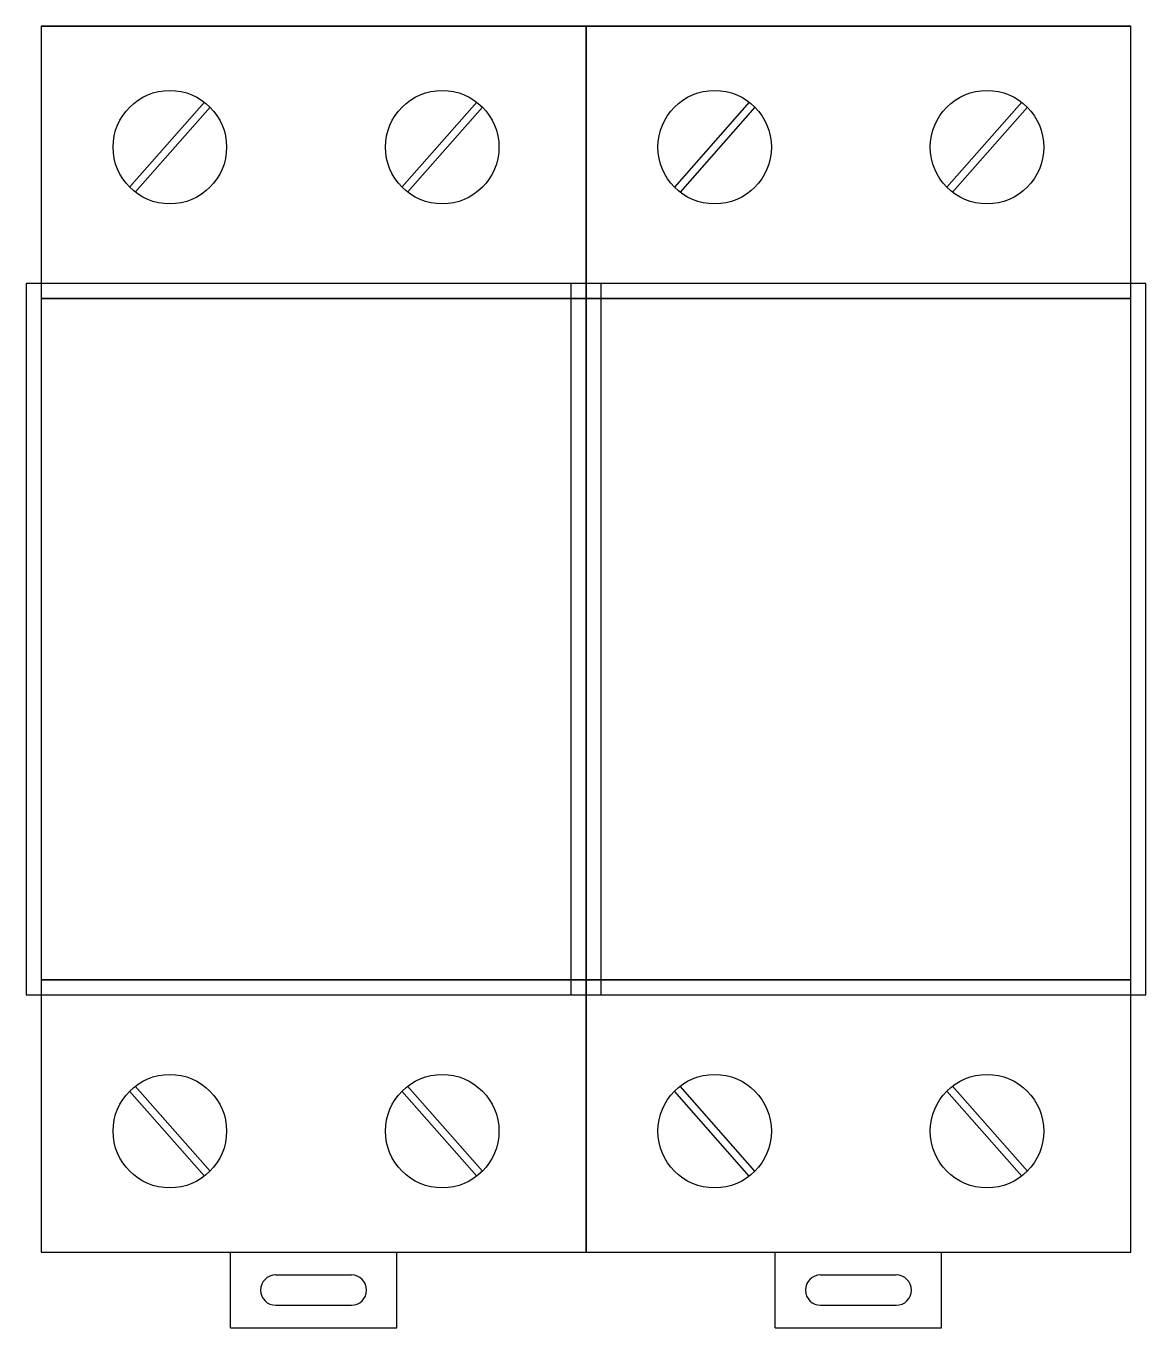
# Model space of a CAD drawing. Header units: millimetres. Extents: x 0 to 74, y 0 to 86.
import ezdxf

# ---------------------------------------------------------------- set-up
doc = ezdxf.new("R2010")
doc.units = ezdxf.units.MM
doc.layers.add('THIET BI DIEN', color=5, linetype='Continuous')

# ---------------------------------------------------------------- blocks, each defined once
blk = doc.blocks.new('LA')
at = {"layer": 'THIET BI DIEN'}
for p, q in [((-36, 0), (-18, 0)), ((-18, 0), (0, 0)), ((0, 0), (18, 0)), ((18, 0), (36, 0)), ((-25.2127, -5.028341), (-30.162309, -10.640949)), ((-7.2127, -5.028341), (-12.162309, -10.640949)), ((10.7873, -5.028341), (5.837691, -10.640949)), ((28.7873, -5.028341), (23.837691, -10.640949)), ((-24.837691, -5.359051), (-29.7873, -10.971659)), ((-6.837691, -5.359051), (-11.7873, -10.971659)), ((11.162309, -5.359051), (6.2127, -10.971659)), ((29.162309, -5.359051), (24.2127, -10.971659)), ((-36, -18), (-18, -18)), ((-18, -18), (0, -18)), ((0, -18), (18, -18)), ((18, -18), (36, -18)), ((-36, -63), (-18, -63)), ((-18, -63), (0, -63)), ((0, -63), (18, -63)), ((18, -63), (36, -63)), ((-25.2127, -75.971659), (-30.162309, -70.359051)), ((-24.837691, -75.640949), (-29.7873, -70.028341)), ((-7.2127, -75.971659), (-12.162309, -70.359051)), ((-6.837691, -75.640949), (-11.7873, -70.028341)), ((10.7873, -75.971659), (5.837691, -70.359051)), ((11.162309, -75.640949), (6.2127, -70.028341)), ((28.7873, -75.971659), (23.837691, -70.359051)), ((29.162309, -75.640949), (24.2127, -70.028341)), ((-36, -81), (-18, -81)), ((-23.5, -86), (-23.5, -81)), ((-18, -81), (0, -81)), ((-12.5, -86), (-12.5, -81)), ((0, -81), (18, -81)), ((12.5, -86), (12.5, -81)), ((18, -81), (36, -81)), ((23.5, -86), (23.5, -81)), ((-20.5, -82.5), (-15.5, -82.5)), ((15.5, -82.5), (20.5, -82.5)), ((-20.5, -84.5), (-15.5, -84.5)), ((15.5, -84.5), (20.5, -84.5)), ((-23.5, -86), (-12.5, -86)), ((12.5, -86), (23.5, -86))]:
    blk.add_line(p, q, dxfattribs=at)
at = {"layer": 'THIET BI DIEN', "ltscale": 15}
for points in [[(-18, 0), (-36, 0), (-36, -18), (-18, -18)], [(-18, -18), (0, -18), (0, 0), (-18, 0)], [(18, 0), (0, 0), (0, -18), (18, -18)], [(18, -18), (36, -18), (36, 0), (18, 0)], [(-18, -18), (-36, -18), (-36, -63), (-18, -63)], [(-18, -63), (0, -63), (0, -18), (-18, -18)], [(18, -18), (0, -18), (0, -63), (18, -63)], [(18, -63), (36, -63), (36, -18), (18, -18)], [(-18, -63), (-36, -63), (-36, -81), (-18, -81)], [(-18, -81), (0, -81), (0, -63), (-18, -63)], [(18, -63), (0, -63), (0, -81), (18, -81)], [(18, -81), (36, -81), (36, -63), (18, -63)]]:
    blk.add_lwpolyline(points, dxfattribs=at)
at = {"layer": 'THIET BI DIEN', "color": 6, "ltscale": 15}
for points in [[(-17, -17), (-37, -17), (-37, -64), (-17, -64)], [(-19, -64), (1, -64), (1, -17), (-19, -17)], [(19, -17), (-1, -17), (-1, -64), (19, -64)], [(17, -64), (37, -64), (37, -17), (17, -17)]]:
    blk.add_lwpolyline(points, dxfattribs=at)
at = {"layer": 'THIET BI DIEN'}
for centre in [(-27.5, -8), (-9.5, -8), (8.5, -8), (26.5, -8), (-27.5, -73), (-9.5, -73), (8.5, -73), (26.5, -73)]:
    blk.add_circle(centre, 3.75, dxfattribs=at)
for centre, start, end in [((-20.5, -83.5), 90, 270), ((-15.5, -83.5), 270, 90), ((15.5, -83.5), 90, 270), ((20.5, -83.5), 270, 90)]:
    blk.add_arc(centre, 1, start, end, dxfattribs=at)

msp = doc.modelspace()

# ---------------------------------------------------------------- block references
msp.add_blockref('LA', (37, 86))

doc.saveas('drawing.dxf')
